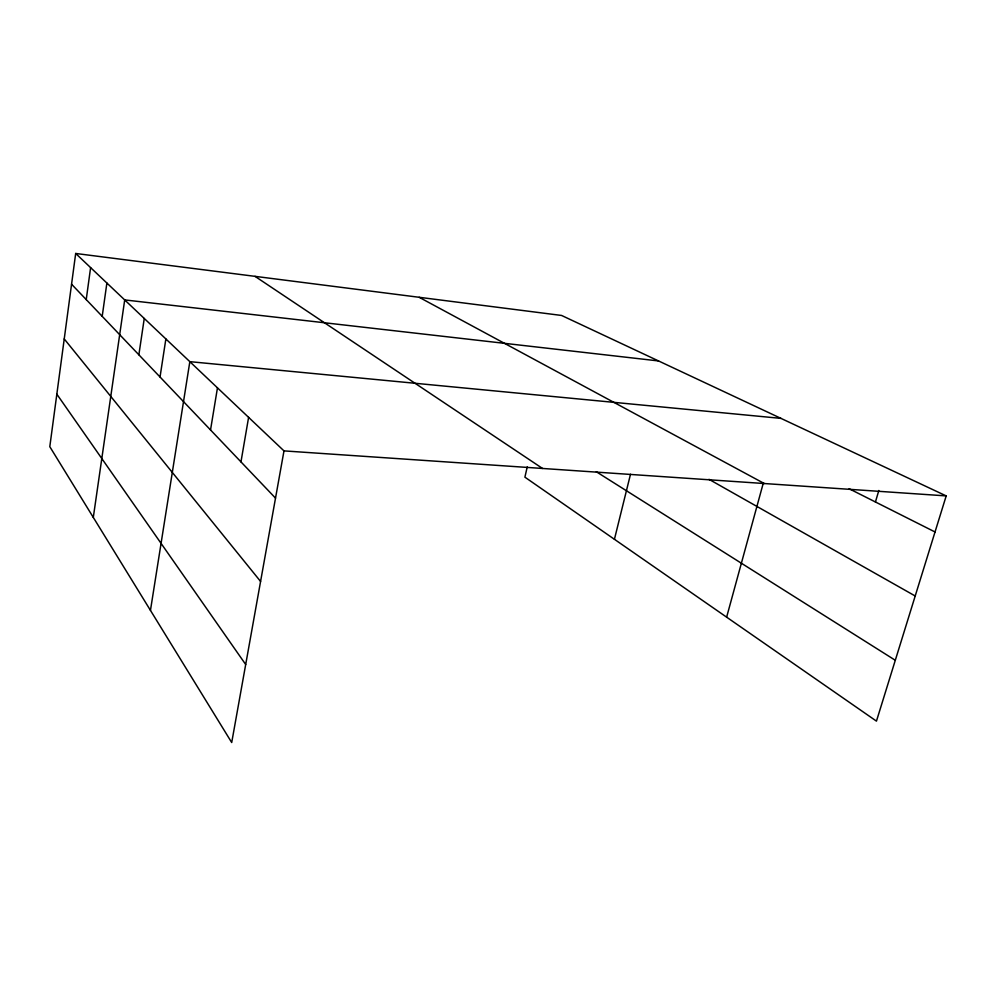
<?xml version="1.0" encoding="UTF-8"?>
<svg xmlns="http://www.w3.org/2000/svg" width="996" height="996" viewBox="0 0 996 996"><rect width="100%" height="100%" fill="white"/><g stroke="black" fill="none" stroke-linecap="round" stroke-linejoin="round"><path stroke-width="1.49" d="M75.684 253.47L49.8 446.681L231.707 742.53L283.985 450.889L75.684 253.47L561.595 315.458L946.2 495.896L876.455 721.129L524.904 477.171L527.245 466.875M86.229 299.584L90.611 267.613M102.202 316.342L106.883 283.038M93.3 517.434L124.699 299.921L658.518 360.938M138.867 354.8L144.258 318.471M160.032 377.011L165.871 338.939M150.458 610.386L189.838 361.66L780.976 418.382M210.53 429.973L217.464 387.842M240.97 461.895L248.602 417.361M614.432 539.297L630.505 474.245M726.632 617.159L763.397 482.699M875.434 501.984L878.833 490.48M283.985 450.889L946.2 495.896M849.127 488.737L935.032 531.976M419.167 297.294L764.293 483.533M708.965 479.3L915.2 595.994M596.318 471.755L895.292 660.273M255.026 276.353L542.546 468.469M71.563 284.209L275.519 498.125M64.23 338.939L260.579 581.44M56.834 394.167L245.688 664.494"/></g></svg>
